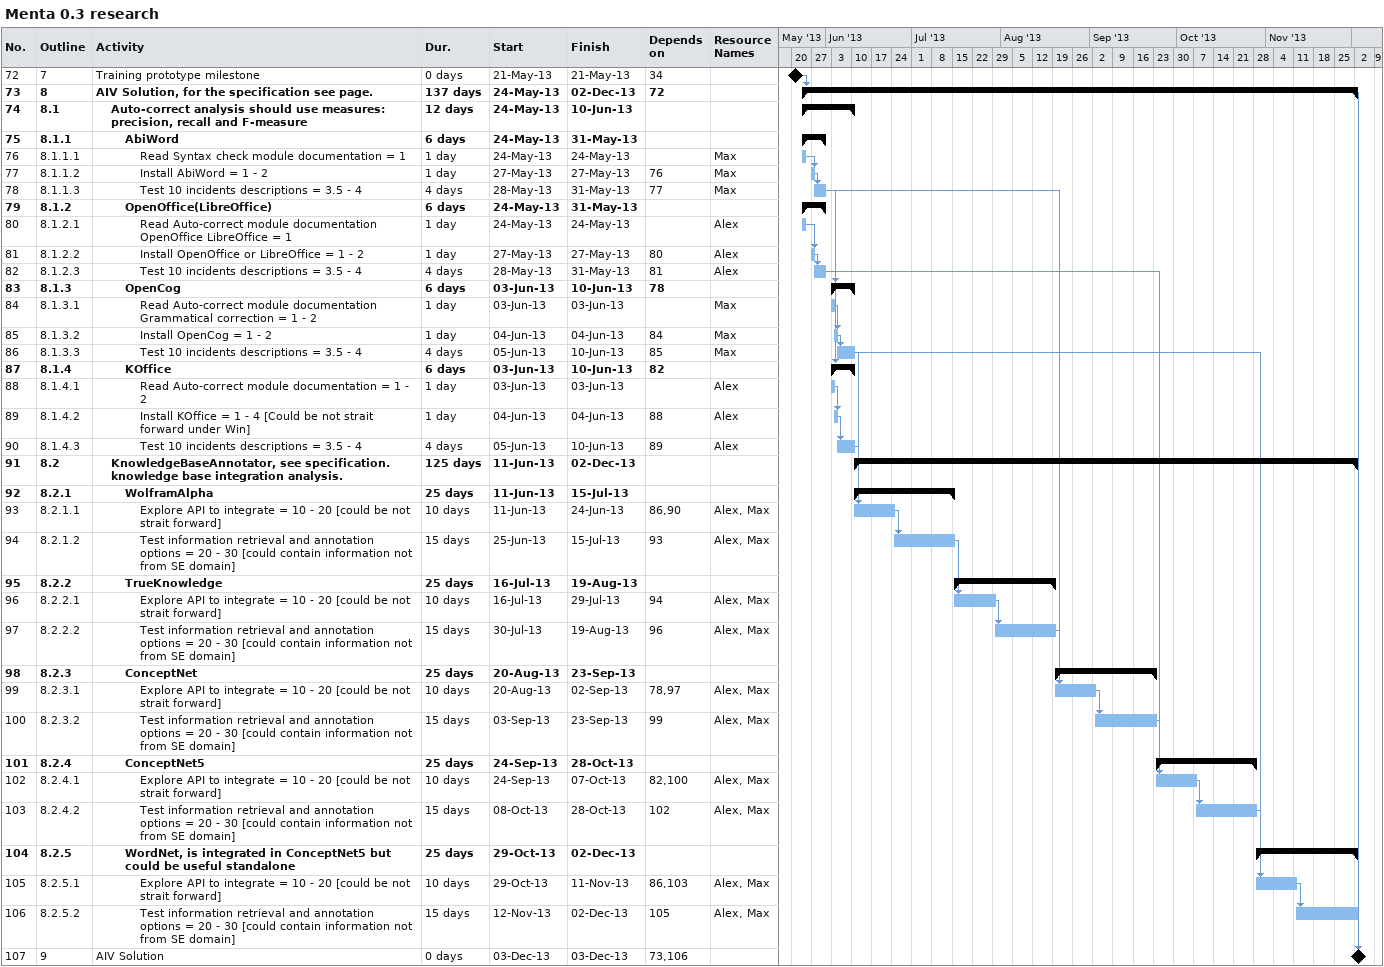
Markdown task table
Menta 0.3 research

| ID | WBS | Task | Duration | Start | Finish | Predecessors | Resources |
|---|---|---|---|---|---|---|---|
| 72 | 7 | Training prototype milestone | 0d | 2013-05-21 | 2013-05-21 | 34 |  |
| 73 | 8 | **AIV Solution, for the specification see page.** | 137d | 2013-05-24 | 2013-12-02 | 72 |  |
| 74 | 8.1 | **Auto-correct analysis should use measures: precision, recall and F-measure** | 12d | 2013-05-24 | 2013-06-10 |  |  |
| 75 | 8.1.1 | **AbiWord** | 6d | 2013-05-24 | 2013-05-31 |  |  |
| 76 | 8.1.1.1 | Read Syntax check module documentation = 1 | 1d | 2013-05-24 | 2013-05-24 |  | Max |
| 77 | 8.1.1.2 | Install AbiWord = 1 - 2 | 1d | 2013-05-27 | 2013-05-27 | 76 | Max |
| 78 | 8.1.1.3 | Test 10 incidents descriptions = 3.5 - 4 | 4d | 2013-05-28 | 2013-05-31 | 77 | Max |
| 79 | 8.1.2 | **OpenOffice(LibreOffice)** | 6d | 2013-05-24 | 2013-05-31 |  |  |
| 80 | 8.1.2.1 | Read Auto-correct module documentation OpenOffice LibreOffice = 1 | 1d | 2013-05-24 | 2013-05-24 |  | Alex |
| 81 | 8.1.2.2 | Install OpenOffice or LibreOffice = 1 - 2 | 1d | 2013-05-27 | 2013-05-27 | 80 | Alex |
| 82 | 8.1.2.3 | Test 10 incidents descriptions = 3.5 - 4 | 4d | 2013-05-28 | 2013-05-31 | 81 | Alex |
| 83 | 8.1.3 | **OpenCog** | 6d | 2013-06-03 | 2013-06-10 | 78 |  |
| 84 | 8.1.3.1 | Read Auto-correct module documentation Grammatical correction = 1 - 2 | 1d | 2013-06-03 | 2013-06-03 |  | Max |
| 85 | 8.1.3.2 | Install OpenCog = 1 - 2 | 1d | 2013-06-04 | 2013-06-04 | 84 | Max |
| 86 | 8.1.3.3 | Test 10 incidents descriptions = 3.5 - 4 | 4d | 2013-06-05 | 2013-06-10 | 85 | Max |
| 87 | 8.1.4 | **KOffice** | 6d | 2013-06-03 | 2013-06-10 | 82 |  |
| 88 | 8.1.4.1 | Read Auto-correct module documentation = 1 - 2 | 1d | 2013-06-03 | 2013-06-03 |  | Alex |
| 89 | 8.1.4.2 | Install KOffice = 1 - 4 [Could be not strait forward under Win] | 1d | 2013-06-04 | 2013-06-04 | 88 | Alex |
| 90 | 8.1.4.3 | Test 10 incidents descriptions = 3.5 - 4 | 4d | 2013-06-05 | 2013-06-10 | 89 | Alex |
| 91 | 8.2 | **KnowledgeBaseAnnotator, see specification. knowledge base integration analysis.** | 125d | 2013-06-11 | 2013-12-02 |  |  |
| 92 | 8.2.1 | **WolframAlpha** | 25d | 2013-06-11 | 2013-07-15 |  |  |
| 93 | 8.2.1.1 | Explore API to integrate = 10 - 20 [could be not strait forward] | 10d | 2013-06-11 | 2013-06-24 | 86, 90 | Alex, Max |
| 94 | 8.2.1.2 | Test information retrieval and annotation options = 20 - 30 [could contain information not from SE domain] | 15d | 2013-06-25 | 2013-07-15 | 93 | Alex, Max |
| 95 | 8.2.2 | **TrueKnowledge** | 25d | 2013-07-16 | 2013-08-19 |  |  |
| 96 | 8.2.2.1 | Explore API to integrate = 10 - 20 [could be not strait forward] | 10d | 2013-07-16 | 2013-07-29 | 94 | Alex, Max |
| 97 | 8.2.2.2 | Test information retrieval and annotation options = 20 - 30 [could contain information not from SE domain] | 15d | 2013-07-30 | 2013-08-19 | 96 | Alex, Max |
| 98 | 8.2.3 | **ConceptNet** | 25d | 2013-08-20 | 2013-09-23 |  |  |
| 99 | 8.2.3.1 | Explore API to integrate = 10 - 20 [could be not strait forward] | 10d | 2013-08-20 | 2013-09-02 | 78, 97 | Alex, Max |
| 100 | 8.2.3.2 | Test information retrieval and annotation options = 20 - 30 [could contain information not from SE domain] | 15d | 2013-09-03 | 2013-09-23 | 99 | Alex, Max |
| 101 | 8.2.4 | **ConceptNet5** | 25d | 2013-09-24 | 2013-10-28 |  |  |
| 102 | 8.2.4.1 | Explore API to integrate = 10 - 20 [could be not strait forward] | 10d | 2013-09-24 | 2013-10-07 | 82, 100 | Alex, Max |
| 103 | 8.2.4.2 | Test information retrieval and annotation options = 20 - 30 [could contain information not from SE domain] | 15d | 2013-10-08 | 2013-10-28 | 102 | Alex, Max |
| 104 | 8.2.5 | **WordNet, is integrated in ConceptNet5 but could be useful standalone** | 25d | 2013-10-29 | 2013-12-02 |  |  |
| 105 | 8.2.5.1 | Explore API to integrate = 10 - 20 [could be not strait forward] | 10d | 2013-10-29 | 2013-11-11 | 86, 103 | Alex, Max |
| 106 | 8.2.5.2 | Test information retrieval and annotation options = 20 - 30 [could contain information not from SE domain] | 15d | 2013-11-12 | 2013-12-02 | 105 | Alex, Max |
| 107 | 9 | AIV Solution | 0d | 2013-12-03 | 2013-12-03 | 73, 106 |  |
